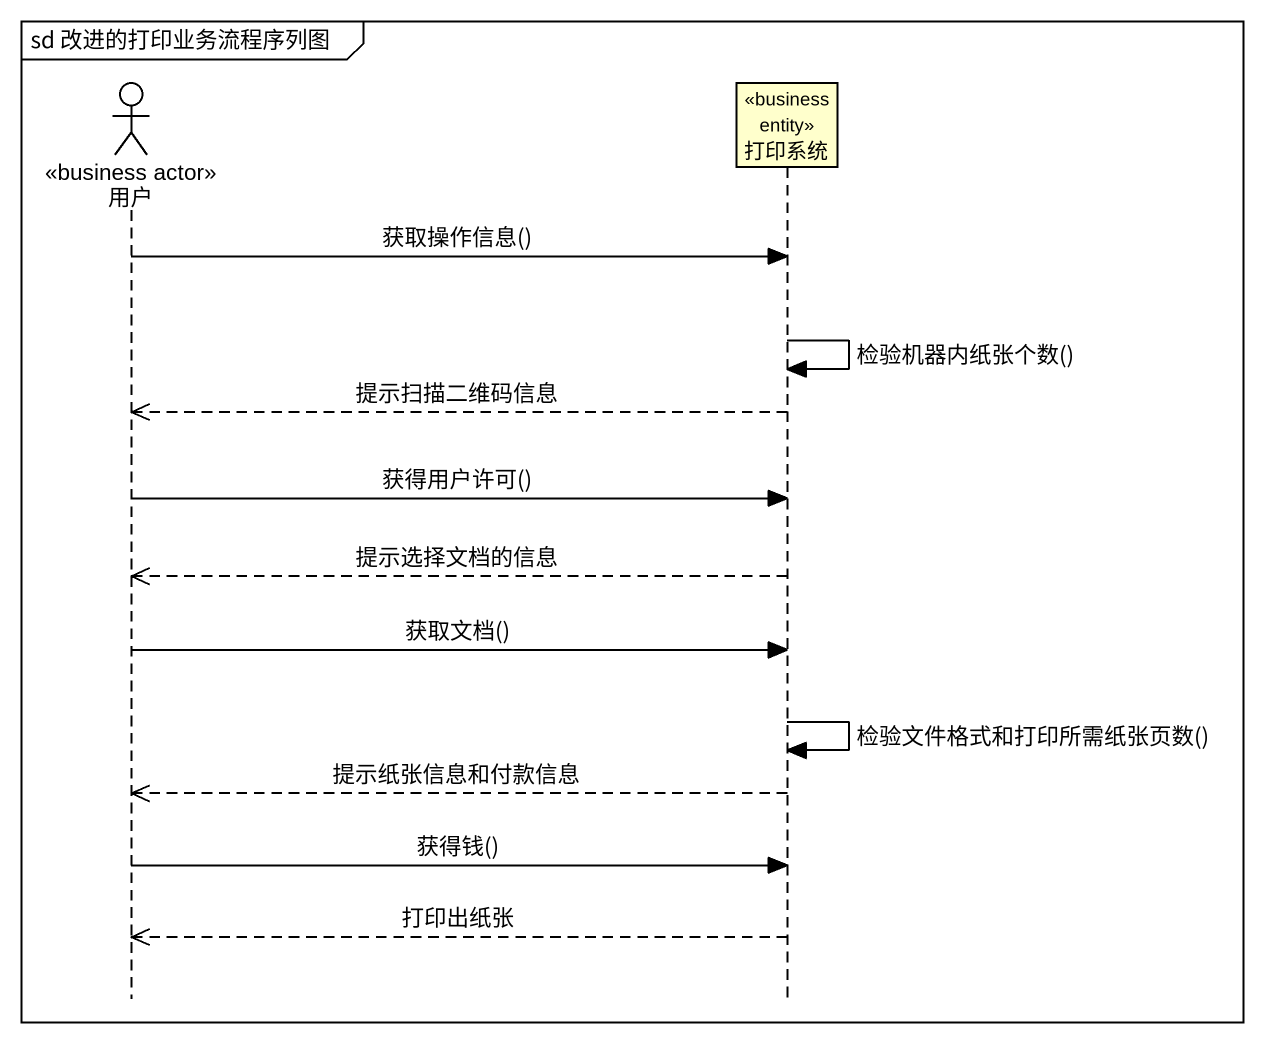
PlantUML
@startuml
mainframe sd 改进的打印业务流程序列图
hide footbox
actor 用户 <<business actor>>
participant 打印系统 <<business entity>>

用户 -> 打印系统 : 获取操作信息()
打印系统 -> 打印系统 : 检验机器内纸张个数()
打印系统 -->> 用户 : 提示扫描二维码信息
用户 -> 打印系统 : 获得用户许可()
打印系统 -->> 用户 : 提示选择文档的信息
用户 -> 打印系统 : 获取文档()
打印系统 -> 打印系统 : 检验文件格式和打印所需纸张页数()
打印系统 -->> 用户 : 提示纸张信息和付款信息
用户 -> 打印系统 : 获得钱()
打印系统 -->> 用户 : 打印出纸张
@enduml
